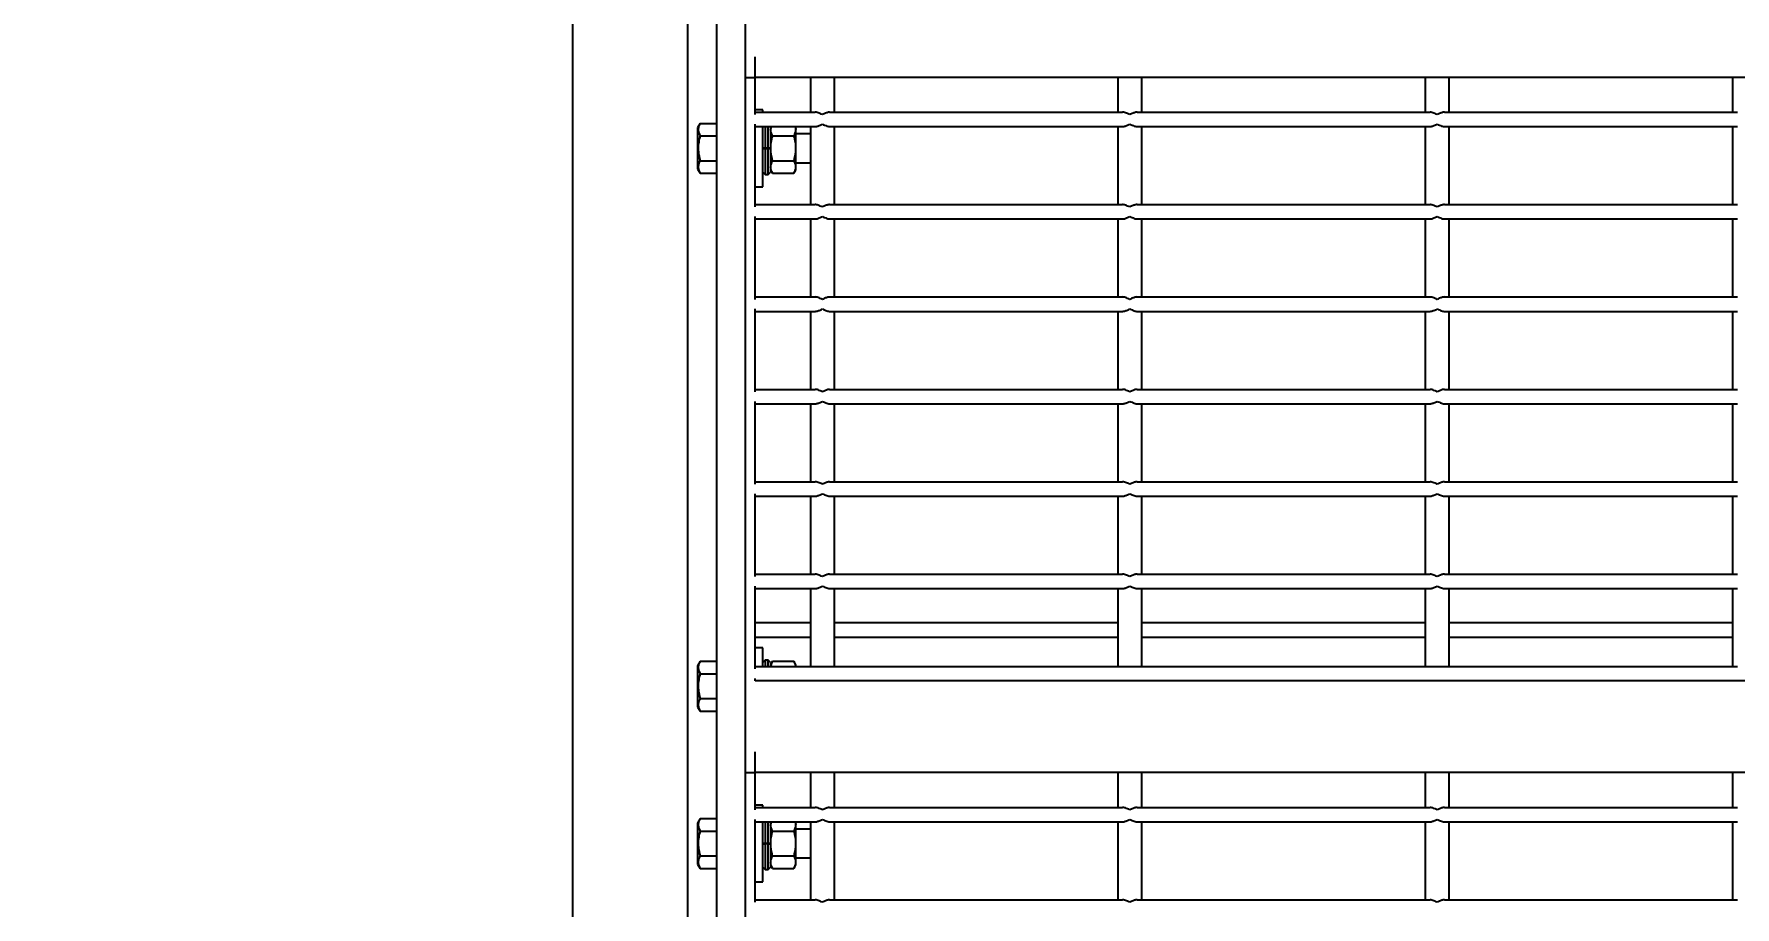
# Model space of a CAD drawing. Header units: millimetres. Extents: x 1293 to 41893, y 1011 to 26911.
# Drawn here: x 16047 to 16610, y 11773 to 12061 of the extents above; entities that cross this region are included whole.
import ezdxf

# ---------------------------------------------------------------- set-up
doc = ezdxf.new("R2010")
doc.units = ezdxf.units.MM
doc.header["$LTSCALE"] = 50
doc.layers.add('CAPA_1', color=7, linetype='Continuous')
doc.layers.add('PASILLOS', color=2, linetype='Continuous')
doc.styles.add('SLDTEXTSTYLE0', font='TXT', dxfattribs={"width": 0.75})
doc.dimstyles.new('SLDDIMSTYLE0', dxfattribs={"dimtxt": 100, "dimasz": 100, "dimexe": 0, "dimexo": 0.0625, "dimgap": 25, "dimtad": 2, "dimdec": 0, "dimrnd": 1e-09, "dimzin": 12, "dimdsep": 46, "dimtxsty": 'SLDTEXTSTYLE0', "dimsah": 1, "dimcen": 0.09, "dimadec": 0, "dimazin": 3, "dimtfac": 1, "dimtdec": 0, "dimtofl": 0, "dimtmove": 0, "dimatfit": 3, "dimfxl": 1, "dimfrac": 2, "dimtolj": 1, "dimtzin": 12, "dimarcsym": 0})

# ---------------------------------------------------------------- blocks, each defined once
blk = doc.blocks.new('_D_16')
at = {"layer": 'CAPA_1', "transparency": 16777216}
for p, q in [((18069.94, 13667.83), (18069.94, 9974.87)), ((7974.69, 13667.35), (7974.69, 9974.87)), ((7974.69, 10024.87), (18069.94, 10024.87))]:
    blk.add_line(p, q, dxfattribs=at)
for points in [[(7974.69, 10024.87), (8074.69, 10009.48), (8074.69, 10040.25)], [(18069.94, 10024.87), (17969.94, 10040.25), (17969.94, 10009.48)]]:
    blk.add_solid(points, dxfattribs=at)
at = {"layer": 'CAPA_1', "transparency": 16777216, "insert": (12837.59, 10153.77), "char_height": 100, "attachment_point": 1, "style": 'SLDTEXTSTYLE0'}
blk.add_mtext('10095', dxfattribs=at)

msp = doc.modelspace()

# ---------------------------------------------------------------- linework, layer by layer
at = {"layer": 'PASILLOS', "linetype": 'Continuous', "lineweight": 25}
for p, q in [((16225.4878232, 10630.9617267), (16225.4878232, 13564.8575629)), ((16263.5878232, 10630.9617267), (16263.5878232, 13564.8575629)), ((16282.6378232, 10631.1549312), (16282.6378232, 13425.832389)), ((16273.1128232, 10980.2954876), (16273.1128232, 12113.9323914)), ((16285.8178232, 12046.9523914), (16285.8178232, 12053.7843914)), ((16282.6378232, 12046.9523914), (16285.8178232, 12046.9523914)), ((17041.4678232, 12046.9523914), (16285.8178232, 12046.9523914)), ((16285.8178232, 12034.6653085), (16285.8178232, 12046.9523914)), ((16304.0740732, 12046.9523914), (16304.0740732, 12035.4590585)), ((16312.0115732, 12035.4590585), (16312.0115732, 12046.9523914)), ((16405.6740732, 12046.9523914), (16405.6740732, 12035.4590585)), ((16413.6115732, 12035.4590585), (16413.6115732, 12046.9523914)), ((16507.2740732, 12046.9523914), (16507.2740732, 12035.4590585)), ((16515.2115732, 12035.4590585), (16515.2115732, 12046.9523914)), ((16608.8740732, 12046.9523914), (16608.8740732, 12035.4590585)), ((16267.6133756, 12031.7679504), (16266.7628232, 12030.2947504)), ((16267.6133756, 12031.7679504), (16273.1128232, 12031.7679504)), ((16288.3528232, 12036.2190585), (16285.8178232, 12036.2190585)), ((16285.8178232, 12035.4590585), (16305.6615732, 12035.4590585)), ((16288.3528232, 12035.4590585), (16288.3528232, 12036.2190585)), ((16310.4240732, 12035.4590585), (16407.2615732, 12035.4590585)), ((16412.0240732, 12035.4590585), (16508.8615732, 12035.4590585)), ((16513.6240732, 12035.4590585), (16610.4615732, 12035.4590585)), ((16266.7628232, 12030.2947504), (16266.7628232, 12023.5190585)), ((16267.6133756, 12027.6435044), (16273.1128232, 12027.6435044)), ((16285.8178232, 12004.1253085), (16285.8178232, 12031.4903085)), ((16285.8178232, 12030.6965585), (16305.6615732, 12030.6965585)), ((16288.3528232, 12010.8190585), (16288.3528232, 12030.6965585)), ((16289.1465732, 12030.6965585), (16289.1465732, 12023.5190585)), ((16290.0990732, 12023.5190585), (16290.0990732, 12030.6965585)), ((16290.949624, 12030.6965585), (16290.8928232, 12030.5981765)), ((16290.8928232, 12030.6965585), (16290.8928232, 12023.5190585)), ((16291.5664341, 12027.6374099), (16298.5535872, 12027.6374099)), ((16299.2271982, 12030.5981765), (16299.1703973, 12030.6965585)), ((16299.2271982, 12016.4399405), (16299.2271982, 12030.5981765)), ((16304.0740732, 12028.2815585), (16299.2271982, 12028.2815585)), ((16304.0740732, 12030.6965585), (16304.0740732, 12004.9190585)), ((16310.4240732, 12030.6965585), (16407.2615732, 12030.6965585)), ((16312.0115732, 12004.9190585), (16312.0115732, 12030.6965585)), ((16405.6740732, 12030.6965585), (16405.6740732, 12004.9190585)), ((16412.0240732, 12030.6965585), (16508.8615732, 12030.6965585)), ((16413.6115732, 12004.9190585), (16413.6115732, 12030.6965585)), ((16507.2740732, 12030.6965585), (16507.2740732, 12004.9190585)), ((16513.6240732, 12030.6965585), (16610.4615732, 12030.6965585)), ((16515.2115732, 12004.9190585), (16515.2115732, 12030.6965585)), ((16608.8740732, 12030.6965585), (16608.8740732, 12004.9190585)), ((16266.7628232, 12023.5190585), (16266.7628232, 12016.7433665)), ((16289.1465732, 12023.5190585), (16288.3528232, 12023.5190585)), ((16289.1465732, 12023.4799246), (16288.3528232, 12023.4736746)), ((16288.3528232, 12023.4573557), (16289.1465732, 12023.4511057)), ((16290.0990732, 12023.5190585), (16289.1465732, 12023.5190585)), ((16289.1465732, 12023.4799246), (16290.0990732, 12023.4799246)), ((16289.1465732, 12023.4511057), (16289.1465732, 12014.8890585)), ((16290.0990732, 12023.4511057), (16289.1465732, 12023.4511057)), ((16290.8928232, 12023.5190585), (16290.0990732, 12023.5190585)), ((16290.8928232, 12023.4736746), (16290.0990732, 12023.4799246)), ((16290.0990732, 12023.4511057), (16290.8928232, 12023.4573557)), ((16290.0990732, 12014.8890585), (16290.0990732, 12023.4511057)), ((16290.8928232, 12023.4633174), (16290.8928232, 12023.4573557)), ((16290.8928232, 12023.4573557), (16290.8928232, 12015.6828085)), ((16266.7628232, 12016.7433665), (16267.6133756, 12015.2701665)), ((16267.6133756, 12019.3946125), (16273.1128232, 12019.3946125)), ((16267.6133756, 12015.2701665), (16273.1128232, 12015.2701665)), ((16288.3528232, 12015.6828085), (16289.1465732, 12014.8890585)), ((16289.1465732, 12014.8890585), (16290.0990732, 12014.8890585)), ((16290.0990732, 12014.8890585), (16290.8928232, 12015.6828085)), ((16290.8928232, 12016.4399405), (16291.571719, 12015.2640585)), ((16291.5664341, 12019.400707), (16298.5535872, 12019.400707)), ((16291.571719, 12015.2640585), (16298.5483024, 12015.2640585)), ((16298.5483024, 12015.2640585), (16299.2271982, 12016.4399405)), ((16299.2271982, 12018.7565585), (16304.0740732, 12018.7565585)), ((16285.8178232, 12010.8190585), (16288.3528232, 12010.8190585)), ((16285.8178232, 12004.9190585), (16305.6615732, 12004.9190585)), ((16310.4240732, 12004.9190585), (16407.2615732, 12004.9190585)), ((16412.0240732, 12004.9190585), (16508.8615732, 12004.9190585)), ((16513.6240732, 12004.9190585), (16610.4615732, 12004.9190585)), ((16285.8178232, 11973.5853085), (16285.8178232, 12000.9503085)), ((16285.8178232, 12000.1565585), (16305.6615732, 12000.1565585)), ((16304.0740732, 12000.1565585), (16304.0740732, 11974.3790585)), ((16310.4240732, 12000.1565585), (16407.2615732, 12000.1565585)), ((16312.0115732, 11974.3790585), (16312.0115732, 12000.1565585)), ((16405.6740732, 12000.1565585), (16405.6740732, 11974.3790585)), ((16412.0240732, 12000.1565585), (16508.8615732, 12000.1565585)), ((16413.6115732, 11974.3790585), (16413.6115732, 12000.1565585)), ((16507.2740732, 12000.1565585), (16507.2740732, 11974.3790585)), ((16513.6240732, 12000.1565585), (16610.4615732, 12000.1565585)), ((16515.2115732, 11974.3790585), (16515.2115732, 12000.1565585)), ((16608.8740732, 12000.1565585), (16608.8740732, 11974.3790585)), ((16285.8178232, 11974.3790585), (16305.6615732, 11974.3790585)), ((16285.8178232, 11943.0453085), (16285.8178232, 11970.4103085)), ((16310.4240732, 11974.3790585), (16407.2615732, 11974.3790585)), ((16412.0240732, 11974.3790585), (16508.8615732, 11974.3790585)), ((16513.6240732, 11974.3790585), (16610.4615732, 11974.3790585)), ((16285.8178232, 11969.6165585), (16305.6615732, 11969.6165585)), ((16304.0740732, 11969.6165585), (16304.0740732, 11943.8390585)), ((16310.4240732, 11969.6165585), (16407.2615732, 11969.6165585)), ((16312.0115732, 11943.8390585), (16312.0115732, 11969.6165585)), ((16405.6740732, 11969.6165585), (16405.6740732, 11943.8390585)), ((16412.0240732, 11969.6165585), (16508.8615732, 11969.6165585)), ((16413.6115732, 11943.8390585), (16413.6115732, 11969.6165585)), ((16507.2740732, 11969.6165585), (16507.2740732, 11943.8390585)), ((16513.6240732, 11969.6165585), (16610.4615732, 11969.6165585)), ((16515.2115732, 11943.8390585), (16515.2115732, 11969.6165585)), ((16608.8740732, 11969.6165585), (16608.8740732, 11943.8390585)), ((16285.8178232, 11943.8390585), (16305.6615732, 11943.8390585)), ((16310.4240732, 11943.8390585), (16407.2615732, 11943.8390585)), ((16412.0240732, 11943.8390585), (16508.8615732, 11943.8390585)), ((16513.6240732, 11943.8390585), (16610.4615732, 11943.8390585)), ((16285.8178232, 11912.5053085), (16285.8178232, 11939.8703085)), ((16285.8178232, 11939.0765585), (16305.6615732, 11939.0765585)), ((16304.0740732, 11939.0765585), (16304.0740732, 11913.2990585)), ((16310.4240732, 11939.0765585), (16407.2615732, 11939.0765585)), ((16312.0115732, 11913.2990585), (16312.0115732, 11939.0765585)), ((16405.6740732, 11939.0765585), (16405.6740732, 11913.2990585)), ((16412.0240732, 11939.0765585), (16508.8615732, 11939.0765585)), ((16413.6115732, 11913.2990585), (16413.6115732, 11939.0765585)), ((16507.2740732, 11939.0765585), (16507.2740732, 11913.2990585)), ((16513.6240732, 11939.0765585), (16610.4615732, 11939.0765585)), ((16515.2115732, 11913.2990585), (16515.2115732, 11939.0765585)), ((16608.8740732, 11939.0765585), (16608.8740732, 11913.2990585)), ((16285.8178232, 11913.2990585), (16305.6615732, 11913.2990585)), ((16285.8178232, 11881.9653085), (16285.8178232, 11909.3303085)), ((16285.8178232, 11908.5365585), (16305.6615732, 11908.5365585)), ((16304.0740732, 11908.5365585), (16304.0740732, 11882.7590585)), ((16310.4240732, 11913.2990585), (16407.2615732, 11913.2990585)), ((16310.4240732, 11908.5365585), (16407.2615732, 11908.5365585)), ((16312.0115732, 11882.7590585), (16312.0115732, 11908.5365585)), ((16405.6740732, 11908.5365585), (16405.6740732, 11882.7590585)), ((16412.0240732, 11913.2990585), (16508.8615732, 11913.2990585)), ((16412.0240732, 11908.5365585), (16508.8615732, 11908.5365585)), ((16413.6115732, 11882.7590585), (16413.6115732, 11908.5365585)), ((16507.2740732, 11908.5365585), (16507.2740732, 11882.7590585)), ((16513.6240732, 11913.2990585), (16610.4615732, 11913.2990585)), ((16513.6240732, 11908.5365585), (16610.4615732, 11908.5365585)), ((16515.2115732, 11882.7590585), (16515.2115732, 11908.5365585)), ((16608.8740732, 11908.5365585), (16608.8740732, 11882.7590585)), ((16285.8178232, 11882.7590585), (16305.6615732, 11882.7590585)), ((16310.4240732, 11882.7590585), (16407.2615732, 11882.7590585)), ((16412.0240732, 11882.7590585), (16508.8615732, 11882.7590585)), ((16513.6240732, 11882.7590585), (16610.4615732, 11882.7590585)), ((16285.8178232, 11851.4253085), (16285.8178232, 11878.7903085)), ((16285.8178232, 11877.9965585), (16305.6615732, 11877.9965585)), ((16304.0740732, 11877.9965585), (16304.0740732, 11852.2190585)), ((16310.4240732, 11877.9965585), (16407.2615732, 11877.9965585)), ((16312.0115732, 11852.2190585), (16312.0115732, 11877.9965585)), ((16405.6740732, 11877.9965585), (16405.6740732, 11852.2190585)), ((16412.0240732, 11877.9965585), (16508.8615732, 11877.9965585)), ((16413.6115732, 11852.2190585), (16413.6115732, 11877.9965585)), ((16507.2740732, 11877.9965585), (16507.2740732, 11852.2190585)), ((16513.6240732, 11877.9965585), (16610.4615732, 11877.9965585)), ((16515.2115732, 11852.2190585), (16515.2115732, 11877.9965585)), ((16608.8740732, 11877.9965585), (16608.8740732, 11852.2190585)), ((16285.8178232, 11866.7257255), (16304.0740732, 11866.7257255)), ((16312.0115732, 11866.7257255), (16405.6740732, 11866.7257255)), ((16413.6115732, 11866.7257255), (16507.2740732, 11866.7257255)), ((16515.2115732, 11866.7257255), (16608.8740732, 11866.7257255)), ((16285.8178232, 11861.9632255), (16304.0740732, 11861.9632255)), ((16288.3528232, 11858.4190585), (16285.8178232, 11858.4190585)), ((16288.3528232, 11852.2190585), (16288.3528232, 11858.4190585)), ((16312.0115732, 11861.9632255), (16405.6740732, 11861.9632255)), ((16413.6115732, 11861.9632255), (16507.2740732, 11861.9632255)), ((16515.2115732, 11861.9632255), (16608.8740732, 11861.9632255)), ((16267.6133756, 11853.9679504), (16266.7628232, 11852.4947504)), ((16266.7628232, 11852.4947504), (16266.7628232, 11845.7190585)), ((16267.6133756, 11853.9679504), (16273.1128232, 11853.9679504)), ((16285.8178232, 11852.2190585), (16305.6615732, 11852.2190585)), ((16289.1465732, 11854.3490585), (16288.3528232, 11853.5553085)), ((16290.0990732, 11854.3490585), (16289.1465732, 11854.3490585)), ((16289.1465732, 11854.3490585), (16289.1465732, 11852.2190585)), ((16290.8928232, 11853.5553085), (16290.0990732, 11854.3490585)), ((16290.0990732, 11852.2190585), (16290.0990732, 11854.3490585)), ((16291.571719, 11853.9740585), (16290.8928232, 11852.7981765)), ((16290.8928232, 11853.5553085), (16290.8928232, 11852.2190585)), ((16290.9896369, 11852.2190585), (16291.571719, 11853.9740585)), ((16291.571719, 11853.9740585), (16298.5483024, 11853.9740585)), ((16299.2271982, 11852.7981765), (16298.5483024, 11853.9740585)), ((16299.2271982, 11852.2190585), (16299.2271982, 11852.7981765)), ((16305.6615732, 11852.2190585), (16310.4240732, 11852.2190585)), ((16310.4240732, 11852.2190585), (16407.2615732, 11852.2190585)), ((16407.2615732, 11852.2190585), (16412.0240732, 11852.2190585)), ((16412.0240732, 11852.2190585), (16508.8615732, 11852.2190585)), ((16508.8615732, 11852.2190585), (16513.6240732, 11852.2190585)), ((16513.6240732, 11852.2190585), (16610.4615732, 11852.2190585)), ((16267.6133756, 11849.8435044), (16273.1128232, 11849.8435044)), ((16285.8178232, 11847.4565585), (16285.8178232, 11848.2503085)), ((17041.4678232, 11847.4565585), (16285.8178232, 11847.4565585)), ((16266.7628232, 11845.7190585), (16266.7628232, 11838.9433665)), ((16267.6133756, 11841.5946125), (16273.1128232, 11841.5946125)), ((16266.7628232, 11838.9433665), (16267.6133756, 11837.4701665)), ((16267.6133756, 11837.4701665), (16273.1128232, 11837.4701665)), ((16285.8178232, 11817.1390585), (16285.8178232, 11823.9710585)), ((16282.6378232, 11817.1390585), (16285.8178232, 11817.1390585)), ((17041.4678232, 11817.1390585), (16285.8178232, 11817.1390585)), ((16285.8178232, 11804.8519755), (16285.8178232, 11817.1390585)), ((16304.0740732, 11817.1390585), (16304.0740732, 11805.6457255)), ((16312.0115732, 11805.6457255), (16312.0115732, 11817.1390585)), ((16405.6740732, 11817.1390585), (16405.6740732, 11805.6457255)), ((16413.6115732, 11805.6457255), (16413.6115732, 11817.1390585)), ((16507.2740732, 11817.1390585), (16507.2740732, 11805.6457255)), ((16515.2115732, 11805.6457255), (16515.2115732, 11817.1390585)), ((16608.8740732, 11817.1390585), (16608.8740732, 11805.6457255)), ((16267.6133756, 11801.9546175), (16266.7628232, 11800.4814175)), ((16267.6133756, 11801.9546175), (16273.1128232, 11801.9546175)), ((16288.3528232, 11806.4057255), (16285.8178232, 11806.4057255)), ((16285.8178232, 11805.6457255), (16305.6615732, 11805.6457255)), ((16285.8178232, 11774.3119755), (16285.8178232, 11801.6769755)), ((16288.3528232, 11805.6457255), (16288.3528232, 11806.4057255)), ((16310.4240732, 11805.6457255), (16407.2615732, 11805.6457255)), ((16412.0240732, 11805.6457255), (16508.8615732, 11805.6457255)), ((16513.6240732, 11805.6457255), (16610.4615732, 11805.6457255)), ((16266.7628232, 11800.4814175), (16266.7628232, 11793.7057255)), ((16267.6133756, 11797.8301715), (16273.1128232, 11797.8301715)), ((16285.8178232, 11800.8832255), (16305.6615732, 11800.8832255)), ((16288.3528232, 11781.0057255), (16288.3528232, 11800.8832255)), ((16289.1465732, 11800.8832255), (16289.1465732, 11793.7057255)), ((16290.0990732, 11793.7057255), (16290.0990732, 11800.8832255)), ((16290.949624, 11800.8832255), (16290.8928232, 11800.7848435)), ((16290.8928232, 11800.8832255), (16290.8928232, 11793.7057255)), ((16291.5664341, 11797.824077), (16298.5535872, 11797.824077)), ((16299.2271982, 11800.7848435), (16299.1703973, 11800.8832255)), ((16299.2271982, 11786.6266075), (16299.2271982, 11800.7848435)), ((16304.0740732, 11798.4682255), (16299.2271982, 11798.4682255)), ((16304.0740732, 11800.8832255), (16304.0740732, 11775.1057255)), ((16310.4240732, 11800.8832255), (16407.2615732, 11800.8832255)), ((16312.0115732, 11775.1057255), (16312.0115732, 11800.8832255)), ((16405.6740732, 11800.8832255), (16405.6740732, 11775.1057255)), ((16412.0240732, 11800.8832255), (16508.8615732, 11800.8832255)), ((16413.6115732, 11775.1057255), (16413.6115732, 11800.8832255)), ((16507.2740732, 11800.8832255), (16507.2740732, 11775.1057255)), ((16513.6240732, 11800.8832255), (16610.4615732, 11800.8832255)), ((16515.2115732, 11775.1057255), (16515.2115732, 11800.8832255)), ((16608.8740732, 11800.8832255), (16608.8740732, 11775.1057255)), ((16266.7628232, 11793.7057255), (16266.7628232, 11786.9300336)), ((16289.1465732, 11793.7057255), (16288.3528232, 11793.7057255)), ((16289.1465732, 11793.6665917), (16288.3528232, 11793.6603417)), ((16288.3528232, 11793.6440228), (16289.1465732, 11793.6377728)), ((16290.0990732, 11793.7057255), (16289.1465732, 11793.7057255)), ((16289.1465732, 11793.6665917), (16290.0990732, 11793.6665917)), ((16289.1465732, 11793.6377728), (16289.1465732, 11785.0757255)), ((16290.0990732, 11793.6377728), (16289.1465732, 11793.6377728)), ((16290.8928232, 11793.7057255), (16290.0990732, 11793.7057255)), ((16290.8928232, 11793.6603417), (16290.0990732, 11793.6665917)), ((16290.0990732, 11793.6377728), (16290.8928232, 11793.6440228)), ((16290.0990732, 11785.0757255), (16290.0990732, 11793.6377728)), ((16290.8928232, 11793.6499844), (16290.8928232, 11793.6440228)), ((16290.8928232, 11793.6440228), (16290.8928232, 11785.8694755)), ((16266.7628232, 11786.9300336), (16267.6133756, 11785.4568336)), ((16267.6133756, 11789.5812795), (16273.1128232, 11789.5812795)), ((16267.6133756, 11785.4568336), (16273.1128232, 11785.4568336)), ((16288.3528232, 11785.8694755), (16289.1465732, 11785.0757255)), ((16289.1465732, 11785.0757255), (16290.0990732, 11785.0757255)), ((16290.0990732, 11785.0757255), (16290.8928232, 11785.8694755)), ((16290.8928232, 11786.6266075), (16291.571719, 11785.4507255)), ((16291.5664341, 11789.587374), (16298.5535872, 11789.587374)), ((16291.571719, 11785.4507255), (16298.5483024, 11785.4507255)), ((16298.5483024, 11785.4507255), (16299.2271982, 11786.6266075)), ((16299.2271982, 11788.9432255), (16304.0740732, 11788.9432255)), ((16285.8178232, 11781.0057255), (16288.3528232, 11781.0057255)), ((16285.8178232, 11775.1057255), (16305.6615732, 11775.1057255)), ((16310.4240732, 11775.1057255), (16407.2615732, 11775.1057255)), ((16412.0240732, 11775.1057255), (16508.8615732, 11775.1057255)), ((16513.6240732, 11775.1057255), (16610.4615732, 11775.1057255))]:
    msp.add_line(p, q, dxfattribs=at)
for points, knots in [([(16267.6133756, 12031.7679504), (16267.430511, 12031.4101916), (16267.0608167, 12030.6869163), (16266.8556596, 12029.2832094), (16267.3199759, 12028.2784242), (16267.6133756, 12027.6435044)], [0, 0, 0, 0, 0.2648633469, 0.5354700776, 1, 1, 1, 1]), ([(16308.0428232, 12034.6653085), (16308.0389893, 12034.667023), (16307.5590818, 12034.8816443), (16306.8458083, 12035.2000503), (16306.0618455, 12035.4345671), (16305.7607124, 12035.4529925), (16305.6615732, 12035.4590585)], [0, 0, 0, 0, 0.0046971273, 0.5879730072, 0.8643521995, 1, 1, 1, 1]), ([(16310.4240732, 12035.4590585), (16310.2972703, 12035.4492163), (16309.8814182, 12035.4169389), (16309.078829, 12035.1247278), (16308.4018285, 12034.8258673), (16308.0466571, 12034.6670231), (16308.0428232, 12034.6653085)], [0, 0, 0, 0, 0.1723614537, 0.5652622383, 0.9953071929, 1, 1, 1, 1]), ([(16409.6428232, 12034.6653085), (16409.6389893, 12034.667023), (16409.1590818, 12034.8816443), (16408.4458083, 12035.2000503), (16407.6618455, 12035.4345671), (16407.3607124, 12035.4529925), (16407.2615732, 12035.4590585)], [0, 0, 0, 0, 0.0046971273, 0.5879730072, 0.8643521995, 1, 1, 1, 1]), ([(16412.0240732, 12035.4590585), (16411.8972703, 12035.4492163), (16411.4814182, 12035.4169389), (16410.678829, 12035.1247278), (16410.0018285, 12034.8258673), (16409.6466571, 12034.6670231), (16409.6428232, 12034.6653085)], [0, 0, 0, 0, 0.1723614537, 0.5652622383, 0.9953071929, 1, 1, 1, 1]), ([(16511.2428232, 12034.6653085), (16511.2389893, 12034.667023), (16510.7590818, 12034.8816443), (16510.0458083, 12035.2000503), (16509.2618455, 12035.4345671), (16508.9607124, 12035.4529925), (16508.8615732, 12035.4590585)], [0, 0, 0, 0, 0.0046971273, 0.5879730073, 0.8643521995, 1, 1, 1, 1]), ([(16513.6240732, 12035.4590585), (16513.4972703, 12035.4492163), (16513.0814182, 12035.4169389), (16512.278829, 12035.1247278), (16511.6018285, 12034.8258673), (16511.2466571, 12034.6670231), (16511.2428232, 12034.6653085)], [0, 0, 0, 0, 0.17236145369, 0.56526223838, 0.99530719289, 1, 1, 1, 1]), ([(16267.6133756, 12027.6435044), (16267.5169682, 12027.2894648), (16267.2377224, 12026.2639824), (16266.9590497, 12024.5046487), (16266.9563911, 12022.065542), (16267.3703474, 12020.3826284), (16267.6133756, 12019.3946125)], [0, 0, 0, 0, 0.1315464599, 0.3810267709, 0.6366091688, 1, 1, 1, 1]), ([(16291.5664341, 12027.6374099), (16291.3878388, 12027.9956849), (16291.0267718, 12028.720011), (16290.819673, 12029.7636121), (16291.0955124, 12030.4156577), (16291.2143438, 12030.6965585)], [0, 0, 0, 0, 0.35778423491, 0.72333385493, 1, 1, 1, 1]), ([(16291.5664341, 12019.400707), (16291.3227181, 12020.3939089), (16290.9125081, 12022.0656137), (16290.9141122, 12024.511026), (16291.1915907, 12026.2614758), (16291.4729411, 12027.2942258), (16291.5664341, 12027.6374099)], [0, 0, 0, 0, 0.365780177, 0.6156618098, 0.8722839524, 1, 1, 1, 1]), ([(16299.0325892, 12030.6965585), (16299.0334502, 12030.6946457), (16299.2003493, 12030.3238641), (16299.27746, 12029.2786075), (16298.8338888, 12028.2729227), (16298.5535872, 12027.6374099)], [0, 0, 0, 0, 0.0019050038, 0.3692833919, 1, 1, 1, 1]), ([(16298.5535872, 12027.6374099), (16298.6470827, 12027.2942203), (16298.9237362, 12026.2787216), (16299.2042405, 12024.5292718), (16299.2117419, 12022.0830445), (16298.7972847, 12020.3939064), (16298.5535872, 12019.400707)], [0, 0, 0, 0, 0.1277165798, 0.3779136182, 0.6342182989, 1, 1, 1, 1]), ([(16305.6615732, 12030.6965585), (16305.788376, 12030.7064006), (16306.2042281, 12030.7386781), (16307.0068173, 12031.0308892), (16307.6838178, 12031.3297496), (16308.0389892, 12031.4885938), (16308.0428232, 12031.4903085)], [0, 0, 0, 0, 0.1723614537, 0.5652622383, 0.9953071929, 1, 1, 1, 1]), ([(16308.0428232, 12031.4903085), (16308.046657, 12031.4885939), (16308.5265646, 12031.2739726), (16309.239838, 12030.9555666), (16310.0238008, 12030.7210498), (16310.3249339, 12030.7026245), (16310.4240732, 12030.6965585)], [0, 0, 0, 0, 0.0046971273, 0.5879730072, 0.8643521995, 1, 1, 1, 1]), ([(16407.2615732, 12030.6965585), (16407.388376, 12030.7064006), (16407.8042281, 12030.7386781), (16408.6068173, 12031.0308892), (16409.2838178, 12031.3297496), (16409.6389892, 12031.4885938), (16409.6428232, 12031.4903085)], [0, 0, 0, 0, 0.1723614537, 0.5652622384, 0.9953071929, 1, 1, 1, 1]), ([(16409.6428232, 12031.4903085), (16409.646657, 12031.4885939), (16410.1265646, 12031.2739726), (16410.839838, 12030.9555666), (16411.6238008, 12030.7210498), (16411.9249339, 12030.7026245), (16412.0240732, 12030.6965585)], [0, 0, 0, 0, 0.0046971273, 0.5879730073, 0.8643521995, 1, 1, 1, 1]), ([(16508.8615732, 12030.6965585), (16508.988376, 12030.7064006), (16509.4042281, 12030.7386781), (16510.2068173, 12031.0308892), (16510.8838178, 12031.3297496), (16511.2389892, 12031.4885938), (16511.2428232, 12031.4903085)], [0, 0, 0, 0, 0.1723614537, 0.5652622384, 0.9953071929, 1, 1, 1, 1]), ([(16511.2428232, 12031.4903085), (16511.246657, 12031.4885939), (16511.7265646, 12031.2739726), (16512.439838, 12030.9555666), (16513.2238008, 12030.7210498), (16513.5249339, 12030.7026245), (16513.6240732, 12030.6965585)], [0, 0, 0, 0, 0.00469712726, 0.58797300735, 0.86435219951, 1, 1, 1, 1]), ([(16267.6133756, 12019.3946125), (16267.430511, 12019.0368537), (16267.0608167, 12018.3135783), (16266.8556596, 12016.9098715), (16267.3199759, 12015.9050863), (16267.6133756, 12015.2701665)], [0, 0, 0, 0, 0.2648633469, 0.5354700776, 1, 1, 1, 1]), ([(16291.571719, 12015.2640585), (16291.3882554, 12015.6228106), (16291.0173572, 12016.3480801), (16290.8095507, 12017.7558812), (16291.2733499, 12018.7637893), (16291.5664341, 12019.400707)], [0, 0, 0, 0, 0.2648580026, 0.535448761, 1, 1, 1, 1]), ([(16298.5535872, 12019.400707), (16298.7361534, 12019.0422555), (16299.1052481, 12018.3175727), (16299.3092959, 12016.9096457), (16298.8431294, 12015.9015982), (16298.5483024, 12015.2640585)], [0, 0, 0, 0, 0.2645663682, 0.5348749116, 1, 1, 1, 1]), ([(16308.0428232, 12004.1253085), (16308.0389893, 12004.127023), (16307.5590818, 12004.3416443), (16306.8458083, 12004.6600503), (16306.0618455, 12004.8945671), (16305.7607124, 12004.9129925), (16305.6615732, 12004.9190585)], [0, 0, 0, 0, 0.00469712726, 0.58797300717, 0.8643521995, 1, 1, 1, 1]), ([(16310.4240732, 12004.9190585), (16310.2972703, 12004.9092163), (16309.8814182, 12004.8769389), (16309.078829, 12004.5847278), (16308.4018285, 12004.2858673), (16308.0466571, 12004.1270231), (16308.0428232, 12004.1253085)], [0, 0, 0, 0, 0.1723614537, 0.5652622383, 0.9953071929, 1, 1, 1, 1]), ([(16409.6428232, 12004.1253085), (16409.6389893, 12004.127023), (16409.1590818, 12004.3416443), (16408.4458083, 12004.6600503), (16407.6618455, 12004.8945671), (16407.3607124, 12004.9129925), (16407.2615732, 12004.9190585)], [0, 0, 0, 0, 0.0046971273, 0.5879730072, 0.8643521995, 1, 1, 1, 1]), ([(16412.0240732, 12004.9190585), (16411.8972703, 12004.9092163), (16411.4814182, 12004.8769389), (16410.678829, 12004.5847278), (16410.0018285, 12004.2858673), (16409.6466571, 12004.1270231), (16409.6428232, 12004.1253085)], [0, 0, 0, 0, 0.1723614537, 0.5652622383, 0.9953071929, 1, 1, 1, 1]), ([(16511.2428232, 12004.1253085), (16511.2389893, 12004.127023), (16510.7590818, 12004.3416443), (16510.0458083, 12004.6600503), (16509.2618455, 12004.8945671), (16508.9607124, 12004.9129925), (16508.8615732, 12004.9190585)], [0, 0, 0, 0, 0.0046971273, 0.5879730073, 0.8643521995, 1, 1, 1, 1]), ([(16513.6240732, 12004.9190585), (16513.4972703, 12004.9092163), (16513.0814182, 12004.8769389), (16512.278829, 12004.5847278), (16511.6018285, 12004.2858673), (16511.2466571, 12004.1270231), (16511.2428232, 12004.1253085)], [0, 0, 0, 0, 0.1723614537, 0.5652622384, 0.9953071929, 1, 1, 1, 1]), ([(16305.6615732, 12000.1565585), (16305.788376, 12000.1664006), (16306.2042281, 12000.1986781), (16307.0068173, 12000.4908892), (16307.6838178, 12000.7897496), (16308.0389892, 12000.9485938), (16308.0428232, 12000.9503085)], [0, 0, 0, 0, 0.1723614537, 0.5652622383, 0.9953071929, 1, 1, 1, 1]), ([(16308.0428232, 12000.9503085), (16308.046657, 12000.9485939), (16308.5265646, 12000.7339726), (16309.239838, 12000.4155666), (16310.0238008, 12000.1810498), (16310.3249339, 12000.1626245), (16310.4240732, 12000.1565585)], [0, 0, 0, 0, 0.0046971273, 0.5879730072, 0.8643521995, 1, 1, 1, 1]), ([(16407.2615732, 12000.1565585), (16407.388376, 12000.1664006), (16407.8042281, 12000.1986781), (16408.6068173, 12000.4908892), (16409.2838178, 12000.7897496), (16409.6389892, 12000.9485938), (16409.6428232, 12000.9503085)], [0, 0, 0, 0, 0.1723614537, 0.5652622384, 0.9953071929, 1, 1, 1, 1]), ([(16409.6428232, 12000.9503085), (16409.646657, 12000.9485939), (16410.1265646, 12000.7339726), (16410.839838, 12000.4155666), (16411.6238008, 12000.1810498), (16411.9249339, 12000.1626245), (16412.0240732, 12000.1565585)], [0, 0, 0, 0, 0.0046971273, 0.5879730073, 0.8643521995, 1, 1, 1, 1]), ([(16508.8615732, 12000.1565585), (16508.988376, 12000.1664006), (16509.4042281, 12000.1986781), (16510.2068173, 12000.4908892), (16510.8838178, 12000.7897496), (16511.2389892, 12000.9485938), (16511.2428232, 12000.9503085)], [0, 0, 0, 0, 0.1723614537, 0.5652622384, 0.9953071929, 1, 1, 1, 1]), ([(16511.2428232, 12000.9503085), (16511.246657, 12000.9485939), (16511.7265646, 12000.7339726), (16512.439838, 12000.4155666), (16513.2238008, 12000.1810498), (16513.5249339, 12000.1626245), (16513.6240732, 12000.1565585)], [0, 0, 0, 0, 0.00469712726, 0.58797300735, 0.86435219951, 1, 1, 1, 1]), ([(16308.0428232, 11973.5853085), (16308.0389893, 11973.587023), (16307.5590818, 11973.8016443), (16306.8458083, 11974.1200503), (16306.0618455, 11974.3545671), (16305.7607124, 11974.3729925), (16305.6615732, 11974.3790585)], [0, 0, 0, 0, 0.00469712726, 0.58797300717, 0.8643521995, 1, 1, 1, 1]), ([(16305.6615732, 11969.6165585), (16305.788376, 11969.6264006), (16306.2042281, 11969.6586781), (16307.0068173, 11969.9508892), (16307.6838178, 11970.2497496), (16308.0389892, 11970.4085938), (16308.0428232, 11970.4103085)], [0, 0, 0, 0, 0.1723614537, 0.5652622383, 0.9953071929, 1, 1, 1, 1]), ([(16310.4240732, 11974.3790585), (16310.2972703, 11974.3692163), (16309.8814182, 11974.3369389), (16309.078829, 11974.0447278), (16308.4018285, 11973.7458673), (16308.0466571, 11973.5870231), (16308.0428232, 11973.5853085)], [0, 0, 0, 0, 0.1723614537, 0.5652622383, 0.9953071929, 1, 1, 1, 1]), ([(16308.0428232, 11970.4103085), (16308.046657, 11970.4085939), (16308.5265646, 11970.1939726), (16309.239838, 11969.8755666), (16310.0238008, 11969.6410498), (16310.3249339, 11969.6226245), (16310.4240732, 11969.6165585)], [0, 0, 0, 0, 0.0046971273, 0.5879730072, 0.8643521995, 1, 1, 1, 1]), ([(16409.6428232, 11973.5853085), (16409.6389893, 11973.587023), (16409.1590818, 11973.8016443), (16408.4458083, 11974.1200503), (16407.6618455, 11974.3545671), (16407.3607124, 11974.3729925), (16407.2615732, 11974.3790585)], [0, 0, 0, 0, 0.0046971273, 0.5879730072, 0.8643521995, 1, 1, 1, 1]), ([(16407.2615732, 11969.6165585), (16407.388376, 11969.6264006), (16407.8042281, 11969.6586781), (16408.6068173, 11969.9508892), (16409.2838178, 11970.2497496), (16409.6389892, 11970.4085938), (16409.6428232, 11970.4103085)], [0, 0, 0, 0, 0.17236145368, 0.56526223836, 0.99530719289, 1, 1, 1, 1]), ([(16412.0240732, 11974.3790585), (16411.8972703, 11974.3692163), (16411.4814182, 11974.3369389), (16410.678829, 11974.0447278), (16410.0018285, 11973.7458673), (16409.6466571, 11973.5870231), (16409.6428232, 11973.5853085)], [0, 0, 0, 0, 0.1723614537, 0.5652622383, 0.9953071929, 1, 1, 1, 1]), ([(16409.6428232, 11970.4103085), (16409.646657, 11970.4085939), (16410.1265646, 11970.1939726), (16410.839838, 11969.8755666), (16411.6238008, 11969.6410498), (16411.9249339, 11969.6226245), (16412.0240732, 11969.6165585)], [0, 0, 0, 0, 0.00469712726, 0.58797300728, 0.8643521995, 1, 1, 1, 1]), ([(16511.2428232, 11973.5853085), (16511.2389893, 11973.587023), (16510.7590818, 11973.8016443), (16510.0458083, 11974.1200503), (16509.2618455, 11974.3545671), (16508.9607124, 11974.3729925), (16508.8615732, 11974.3790585)], [0, 0, 0, 0, 0.0046971273, 0.5879730073, 0.8643521995, 1, 1, 1, 1]), ([(16508.8615732, 11969.6165585), (16508.988376, 11969.6264006), (16509.4042281, 11969.6586781), (16510.2068173, 11969.9508892), (16510.8838178, 11970.2497496), (16511.2389892, 11970.4085938), (16511.2428232, 11970.4103085)], [0, 0, 0, 0, 0.1723614537, 0.5652622384, 0.9953071929, 1, 1, 1, 1]), ([(16513.6240732, 11974.3790585), (16513.4972703, 11974.3692163), (16513.0814182, 11974.3369389), (16512.278829, 11974.0447278), (16511.6018285, 11973.7458673), (16511.2466571, 11973.5870231), (16511.2428232, 11973.5853085)], [0, 0, 0, 0, 0.1723614537, 0.5652622384, 0.9953071929, 1, 1, 1, 1]), ([(16511.2428232, 11970.4103085), (16511.246657, 11970.4085939), (16511.7265646, 11970.1939726), (16512.439838, 11969.8755666), (16513.2238008, 11969.6410498), (16513.5249339, 11969.6226245), (16513.6240732, 11969.6165585)], [0, 0, 0, 0, 0.0046971273, 0.5879730074, 0.8643521995, 1, 1, 1, 1]), ([(16308.0428232, 11943.0453085), (16308.0389893, 11943.047023), (16307.5590818, 11943.2616443), (16306.8458083, 11943.5800503), (16306.0618455, 11943.8145671), (16305.7607124, 11943.8329925), (16305.6615732, 11943.8390585)], [0, 0, 0, 0, 0.0046971273, 0.5879730072, 0.8643521995, 1, 1, 1, 1]), ([(16310.4240732, 11943.8390585), (16310.2972703, 11943.8292163), (16309.8814182, 11943.7969389), (16309.078829, 11943.5047278), (16308.4018285, 11943.2058673), (16308.0466571, 11943.0470231), (16308.0428232, 11943.0453085)], [0, 0, 0, 0, 0.1723614537, 0.5652622383, 0.9953071929, 1, 1, 1, 1]), ([(16409.6428232, 11943.0453085), (16409.6389893, 11943.047023), (16409.1590818, 11943.2616443), (16408.4458083, 11943.5800503), (16407.6618455, 11943.8145671), (16407.3607124, 11943.8329925), (16407.2615732, 11943.8390585)], [0, 0, 0, 0, 0.0046971273, 0.5879730072, 0.8643521995, 1, 1, 1, 1]), ([(16412.0240732, 11943.8390585), (16411.8972703, 11943.8292163), (16411.4814182, 11943.7969389), (16410.678829, 11943.5047278), (16410.0018285, 11943.2058673), (16409.6466571, 11943.0470231), (16409.6428232, 11943.0453085)], [0, 0, 0, 0, 0.1723614537, 0.5652622383, 0.9953071929, 1, 1, 1, 1]), ([(16511.2428232, 11943.0453085), (16511.2389893, 11943.047023), (16510.7590818, 11943.2616443), (16510.0458083, 11943.5800503), (16509.2618455, 11943.8145671), (16508.9607124, 11943.8329925), (16508.8615732, 11943.8390585)], [0, 0, 0, 0, 0.0046971273, 0.5879730073, 0.8643521995, 1, 1, 1, 1]), ([(16513.6240732, 11943.8390585), (16513.4972703, 11943.8292163), (16513.0814182, 11943.7969389), (16512.278829, 11943.5047278), (16511.6018285, 11943.2058673), (16511.2466571, 11943.0470231), (16511.2428232, 11943.0453085)], [0, 0, 0, 0, 0.1723614537, 0.5652622384, 0.9953071929, 1, 1, 1, 1]), ([(16305.6615732, 11939.0765585), (16305.788376, 11939.0864006), (16306.2042281, 11939.1186781), (16307.0068173, 11939.4108892), (16307.6838178, 11939.7097496), (16308.0389892, 11939.8685938), (16308.0428232, 11939.8703085)], [0, 0, 0, 0, 0.1723614537, 0.5652622383, 0.9953071929, 1, 1, 1, 1]), ([(16308.0428232, 11939.8703085), (16308.046657, 11939.8685939), (16308.5265646, 11939.6539726), (16309.239838, 11939.3355666), (16310.0238008, 11939.1010498), (16310.3249339, 11939.0826245), (16310.4240732, 11939.0765585)], [0, 0, 0, 0, 0.00469712726, 0.5879730072, 0.8643521995, 1, 1, 1, 1]), ([(16407.2615732, 11939.0765585), (16407.388376, 11939.0864006), (16407.8042281, 11939.1186781), (16408.6068173, 11939.4108892), (16409.2838178, 11939.7097496), (16409.6389892, 11939.8685938), (16409.6428232, 11939.8703085)], [0, 0, 0, 0, 0.1723614537, 0.5652622384, 0.9953071929, 1, 1, 1, 1]), ([(16409.6428232, 11939.8703085), (16409.646657, 11939.8685939), (16410.1265646, 11939.6539726), (16410.839838, 11939.3355666), (16411.6238008, 11939.1010498), (16411.9249339, 11939.0826245), (16412.0240732, 11939.0765585)], [0, 0, 0, 0, 0.0046971273, 0.5879730073, 0.8643521995, 1, 1, 1, 1]), ([(16508.8615732, 11939.0765585), (16508.988376, 11939.0864006), (16509.4042281, 11939.1186781), (16510.2068173, 11939.4108892), (16510.8838178, 11939.7097496), (16511.2389892, 11939.8685938), (16511.2428232, 11939.8703085)], [0, 0, 0, 0, 0.1723614537, 0.5652622384, 0.9953071929, 1, 1, 1, 1]), ([(16511.2428232, 11939.8703085), (16511.246657, 11939.8685939), (16511.7265646, 11939.6539726), (16512.439838, 11939.3355666), (16513.2238008, 11939.1010498), (16513.5249339, 11939.0826245), (16513.6240732, 11939.0765585)], [0, 0, 0, 0, 0.0046971273, 0.5879730074, 0.8643521995, 1, 1, 1, 1]), ([(16308.0428232, 11912.5053085), (16308.0389893, 11912.507023), (16307.5590818, 11912.7216443), (16306.8458083, 11913.0400503), (16306.0618455, 11913.2745671), (16305.7607124, 11913.2929925), (16305.6615732, 11913.2990585)], [0, 0, 0, 0, 0.0046971273, 0.5879730072, 0.8643521995, 1, 1, 1, 1]), ([(16305.6615732, 11908.5365585), (16305.788376, 11908.5464006), (16306.2042281, 11908.5786781), (16307.0068173, 11908.8708892), (16307.6838178, 11909.1697496), (16308.0389892, 11909.3285938), (16308.0428232, 11909.3303085)], [0, 0, 0, 0, 0.1723614537, 0.5652622383, 0.9953071929, 1, 1, 1, 1]), ([(16310.4240732, 11913.2990585), (16310.2972703, 11913.2892163), (16309.8814182, 11913.2569389), (16309.078829, 11912.9647278), (16308.4018285, 11912.6658673), (16308.0466571, 11912.5070231), (16308.0428232, 11912.5053085)], [0, 0, 0, 0, 0.1723614537, 0.5652622383, 0.9953071929, 1, 1, 1, 1]), ([(16308.0428232, 11909.3303085), (16308.046657, 11909.3285939), (16308.5265646, 11909.1139726), (16309.239838, 11908.7955666), (16310.0238008, 11908.5610498), (16310.3249339, 11908.5426245), (16310.4240732, 11908.5365585)], [0, 0, 0, 0, 0.00469712726, 0.5879730072, 0.8643521995, 1, 1, 1, 1]), ([(16409.6428232, 11912.5053085), (16409.6389893, 11912.507023), (16409.1590818, 11912.7216443), (16408.4458083, 11913.0400503), (16407.6618455, 11913.2745671), (16407.3607124, 11913.2929925), (16407.2615732, 11913.2990585)], [0, 0, 0, 0, 0.0046971273, 0.5879730072, 0.8643521995, 1, 1, 1, 1]), ([(16407.2615732, 11908.5365585), (16407.388376, 11908.5464006), (16407.8042281, 11908.5786781), (16408.6068173, 11908.8708892), (16409.2838178, 11909.1697496), (16409.6389892, 11909.3285938), (16409.6428232, 11909.3303085)], [0, 0, 0, 0, 0.1723614537, 0.5652622384, 0.9953071929, 1, 1, 1, 1]), ([(16412.0240732, 11913.2990585), (16411.8972703, 11913.2892163), (16411.4814182, 11913.2569389), (16410.678829, 11912.9647278), (16410.0018285, 11912.6658673), (16409.6466571, 11912.5070231), (16409.6428232, 11912.5053085)], [0, 0, 0, 0, 0.1723614537, 0.5652622383, 0.9953071929, 1, 1, 1, 1]), ([(16409.6428232, 11909.3303085), (16409.646657, 11909.3285939), (16410.1265646, 11909.1139726), (16410.839838, 11908.7955666), (16411.6238008, 11908.5610498), (16411.9249339, 11908.5426245), (16412.0240732, 11908.5365585)], [0, 0, 0, 0, 0.0046971273, 0.5879730073, 0.8643521995, 1, 1, 1, 1]), ([(16511.2428232, 11912.5053085), (16511.2389893, 11912.507023), (16510.7590818, 11912.7216443), (16510.0458083, 11913.0400503), (16509.2618455, 11913.2745671), (16508.9607124, 11913.2929925), (16508.8615732, 11913.2990585)], [0, 0, 0, 0, 0.0046971273, 0.5879730073, 0.8643521995, 1, 1, 1, 1]), ([(16508.8615732, 11908.5365585), (16508.988376, 11908.5464006), (16509.4042281, 11908.5786781), (16510.2068173, 11908.8708892), (16510.8838178, 11909.1697496), (16511.2389892, 11909.3285938), (16511.2428232, 11909.3303085)], [0, 0, 0, 0, 0.1723614537, 0.5652622384, 0.9953071929, 1, 1, 1, 1]), ([(16513.6240732, 11913.2990585), (16513.4972703, 11913.2892163), (16513.0814182, 11913.2569389), (16512.278829, 11912.9647278), (16511.6018285, 11912.6658673), (16511.2466571, 11912.5070231), (16511.2428232, 11912.5053085)], [0, 0, 0, 0, 0.1723614537, 0.5652622384, 0.9953071929, 1, 1, 1, 1]), ([(16511.2428232, 11909.3303085), (16511.246657, 11909.3285939), (16511.7265646, 11909.1139726), (16512.439838, 11908.7955666), (16513.2238008, 11908.5610498), (16513.5249339, 11908.5426245), (16513.6240732, 11908.5365585)], [0, 0, 0, 0, 0.0046971273, 0.5879730074, 0.8643521995, 1, 1, 1, 1]), ([(16308.0428232, 11881.9653085), (16308.0389893, 11881.967023), (16307.5590818, 11882.1816443), (16306.8458083, 11882.5000503), (16306.0618455, 11882.7345671), (16305.7607124, 11882.7529925), (16305.6615732, 11882.7590585)], [0, 0, 0, 0, 0.0046971273, 0.5879730072, 0.8643521995, 1, 1, 1, 1]), ([(16310.4240732, 11882.7590585), (16310.2972703, 11882.7492163), (16309.8814182, 11882.7169389), (16309.078829, 11882.4247278), (16308.4018285, 11882.1258673), (16308.0466571, 11881.9670231), (16308.0428232, 11881.9653085)], [0, 0, 0, 0, 0.1723614537, 0.5652622383, 0.9953071929, 1, 1, 1, 1]), ([(16409.6428232, 11881.9653085), (16409.6389893, 11881.967023), (16409.1590818, 11882.1816443), (16408.4458083, 11882.5000503), (16407.6618455, 11882.7345671), (16407.3607124, 11882.7529925), (16407.2615732, 11882.7590585)], [0, 0, 0, 0, 0.0046971273, 0.5879730072, 0.8643521995, 1, 1, 1, 1]), ([(16412.0240732, 11882.7590585), (16411.8972703, 11882.7492163), (16411.4814182, 11882.7169389), (16410.678829, 11882.4247278), (16410.0018285, 11882.1258673), (16409.6466571, 11881.9670231), (16409.6428232, 11881.9653085)], [0, 0, 0, 0, 0.1723614537, 0.5652622383, 0.9953071929, 1, 1, 1, 1]), ([(16511.2428232, 11881.9653085), (16511.2389893, 11881.967023), (16510.7590818, 11882.1816443), (16510.0458083, 11882.5000503), (16509.2618455, 11882.7345671), (16508.9607124, 11882.7529925), (16508.8615732, 11882.7590585)], [0, 0, 0, 0, 0.0046971273, 0.5879730073, 0.8643521995, 1, 1, 1, 1]), ([(16513.6240732, 11882.7590585), (16513.4972703, 11882.7492163), (16513.0814182, 11882.7169389), (16512.278829, 11882.4247278), (16511.6018285, 11882.1258673), (16511.2466571, 11881.9670231), (16511.2428232, 11881.9653085)], [0, 0, 0, 0, 0.1723614537, 0.5652622384, 0.9953071929, 1, 1, 1, 1]), ([(16305.6615732, 11877.9965585), (16305.788376, 11878.0064006), (16306.2042281, 11878.0386781), (16307.0068173, 11878.3308892), (16307.6838178, 11878.6297496), (16308.0389892, 11878.7885938), (16308.0428232, 11878.7903085)], [0, 0, 0, 0, 0.1723614537, 0.5652622383, 0.9953071929, 1, 1, 1, 1]), ([(16308.0428232, 11878.7903085), (16308.046657, 11878.7885939), (16308.5265646, 11878.5739726), (16309.239838, 11878.2555666), (16310.0238008, 11878.0210498), (16310.3249339, 11878.0026245), (16310.4240732, 11877.9965585)], [0, 0, 0, 0, 0.00469712726, 0.5879730072, 0.8643521995, 1, 1, 1, 1]), ([(16407.2615732, 11877.9965585), (16407.388376, 11878.0064006), (16407.8042281, 11878.0386781), (16408.6068173, 11878.3308892), (16409.2838178, 11878.6297496), (16409.6389892, 11878.7885938), (16409.6428232, 11878.7903085)], [0, 0, 0, 0, 0.1723614537, 0.5652622384, 0.9953071929, 1, 1, 1, 1]), ([(16409.6428232, 11878.7903085), (16409.646657, 11878.7885939), (16410.1265646, 11878.5739726), (16410.839838, 11878.2555666), (16411.6238008, 11878.0210498), (16411.9249339, 11878.0026245), (16412.0240732, 11877.9965585)], [0, 0, 0, 0, 0.0046971273, 0.5879730073, 0.8643521995, 1, 1, 1, 1]), ([(16508.8615732, 11877.9965585), (16508.988376, 11878.0064006), (16509.4042281, 11878.0386781), (16510.2068173, 11878.3308892), (16510.8838178, 11878.6297496), (16511.2389892, 11878.7885938), (16511.2428232, 11878.7903085)], [0, 0, 0, 0, 0.1723614537, 0.5652622384, 0.9953071929, 1, 1, 1, 1]), ([(16511.2428232, 11878.7903085), (16511.246657, 11878.7885939), (16511.7265646, 11878.5739726), (16512.439838, 11878.2555666), (16513.2238008, 11878.0210498), (16513.5249339, 11878.0026245), (16513.6240732, 11877.9965585)], [0, 0, 0, 0, 0.00469712726, 0.58797300735, 0.86435219951, 1, 1, 1, 1]), ([(16267.6133756, 11853.9679504), (16267.430511, 11853.6101916), (16267.0608167, 11852.8869163), (16266.8556596, 11851.4832094), (16267.3199759, 11850.4784242), (16267.6133756, 11849.8435044)], [0, 0, 0, 0, 0.2648633469, 0.5354700776, 1, 1, 1, 1]), ([(16298.5483024, 11853.9740585), (16298.7457239, 11853.6155361), (16299.0628512, 11853.0396253), (16299.1080136, 11852.4439191), (16299.125061, 11852.2190585)], [0, 0, 0, 0, 0.6225309906, 1, 1, 1, 1]), ([(16267.6133756, 11849.8435044), (16267.5169682, 11849.4894648), (16267.2377224, 11848.4639824), (16266.9590497, 11846.7046487), (16266.9563911, 11844.265542), (16267.3703474, 11842.5826284), (16267.6133756, 11841.5946125)], [0, 0, 0, 0, 0.1315464599, 0.3810267709, 0.6366091688, 1, 1, 1, 1]), ([(16267.6133756, 11841.5946125), (16267.430511, 11841.2368537), (16267.0608167, 11840.5135783), (16266.8556596, 11839.1098715), (16267.3199759, 11838.1050863), (16267.6133756, 11837.4701665)], [0, 0, 0, 0, 0.2648633469, 0.5354700776, 1, 1, 1, 1]), ([(16267.6133756, 11801.9546175), (16267.430511, 11801.5968587), (16267.0608167, 11800.8735834), (16266.8556596, 11799.4698765), (16267.3199759, 11798.4650913), (16267.6133756, 11797.8301715)], [0, 0, 0, 0, 0.2648633469, 0.5354700776, 1, 1, 1, 1]), ([(16308.0428232, 11804.8519755), (16308.0389893, 11804.8536901), (16307.5590818, 11805.0683114), (16306.8458083, 11805.3867174), (16306.0618455, 11805.6212342), (16305.7607124, 11805.6396595), (16305.6615732, 11805.6457255)], [0, 0, 0, 0, 0.0046971273, 0.5879730072, 0.8643521995, 1, 1, 1, 1]), ([(16305.6615732, 11800.8832255), (16305.788376, 11800.8930677), (16306.2042281, 11800.9253451), (16307.0068173, 11801.2175562), (16307.6838178, 11801.5164166), (16308.0389892, 11801.6752609), (16308.0428232, 11801.6769755)], [0, 0, 0, 0, 0.1723614537, 0.5652622383, 0.9953071929, 1, 1, 1, 1]), ([(16310.4240732, 11805.6457255), (16310.2972703, 11805.6358834), (16309.8814182, 11805.6036059), (16309.078829, 11805.3113948), (16308.4018285, 11805.0125344), (16308.0466571, 11804.8536902), (16308.0428232, 11804.8519755)], [0, 0, 0, 0, 0.1723614537, 0.5652622383, 0.9953071929, 1, 1, 1, 1]), ([(16308.0428232, 11801.6769755), (16308.046657, 11801.675261), (16308.5265646, 11801.4606397), (16309.239838, 11801.1422337), (16310.0238008, 11800.9077168), (16310.3249339, 11800.8892915), (16310.4240732, 11800.8832255)], [0, 0, 0, 0, 0.00469712726, 0.5879730072, 0.8643521995, 1, 1, 1, 1]), ([(16409.6428232, 11804.8519755), (16409.6389893, 11804.8536901), (16409.1590818, 11805.0683114), (16408.4458083, 11805.3867174), (16407.6618455, 11805.6212342), (16407.3607124, 11805.6396595), (16407.2615732, 11805.6457255)], [0, 0, 0, 0, 0.0046971273, 0.5879730072, 0.8643521995, 1, 1, 1, 1]), ([(16407.2615732, 11800.8832255), (16407.388376, 11800.8930677), (16407.8042281, 11800.9253451), (16408.6068173, 11801.2175562), (16409.2838178, 11801.5164166), (16409.6389892, 11801.6752609), (16409.6428232, 11801.6769755)], [0, 0, 0, 0, 0.1723614537, 0.5652622384, 0.9953071929, 1, 1, 1, 1]), ([(16412.0240732, 11805.6457255), (16411.8972703, 11805.6358834), (16411.4814182, 11805.6036059), (16410.678829, 11805.3113948), (16410.0018285, 11805.0125344), (16409.6466571, 11804.8536902), (16409.6428232, 11804.8519755)], [0, 0, 0, 0, 0.1723614537, 0.5652622383, 0.9953071929, 1, 1, 1, 1]), ([(16409.6428232, 11801.6769755), (16409.646657, 11801.675261), (16410.1265646, 11801.4606397), (16410.839838, 11801.1422337), (16411.6238008, 11800.9077168), (16411.9249339, 11800.8892915), (16412.0240732, 11800.8832255)], [0, 0, 0, 0, 0.0046971273, 0.5879730073, 0.8643521995, 1, 1, 1, 1]), ([(16511.2428232, 11804.8519755), (16511.2389893, 11804.8536901), (16510.7590818, 11805.0683114), (16510.0458083, 11805.3867174), (16509.2618455, 11805.6212342), (16508.9607124, 11805.6396595), (16508.8615732, 11805.6457255)], [0, 0, 0, 0, 0.0046971273, 0.5879730073, 0.8643521995, 1, 1, 1, 1]), ([(16508.8615732, 11800.8832255), (16508.988376, 11800.8930677), (16509.4042281, 11800.9253451), (16510.2068173, 11801.2175562), (16510.8838178, 11801.5164166), (16511.2389892, 11801.6752609), (16511.2428232, 11801.6769755)], [0, 0, 0, 0, 0.1723614537, 0.5652622384, 0.9953071929, 1, 1, 1, 1]), ([(16513.6240732, 11805.6457255), (16513.4972703, 11805.6358834), (16513.0814182, 11805.6036059), (16512.278829, 11805.3113948), (16511.6018285, 11805.0125344), (16511.2466571, 11804.8536902), (16511.2428232, 11804.8519755)], [0, 0, 0, 0, 0.1723614537, 0.5652622384, 0.9953071929, 1, 1, 1, 1]), ([(16511.2428232, 11801.6769755), (16511.246657, 11801.675261), (16511.7265646, 11801.4606397), (16512.439838, 11801.1422337), (16513.2238008, 11800.9077168), (16513.5249339, 11800.8892915), (16513.6240732, 11800.8832255)], [0, 0, 0, 0, 0.0046971273, 0.5879730074, 0.8643521995, 1, 1, 1, 1]), ([(16267.6133756, 11797.8301715), (16267.5169682, 11797.4761319), (16267.2377224, 11796.4506494), (16266.9590497, 11794.6913157), (16266.9563911, 11792.252209), (16267.3703474, 11790.5692954), (16267.6133756, 11789.5812795)], [0, 0, 0, 0, 0.1315464599, 0.3810267709, 0.6366091688, 1, 1, 1, 1]), ([(16291.5664341, 11797.824077), (16291.3878388, 11798.182352), (16291.0267718, 11798.906678), (16290.819673, 11799.9502792), (16291.0955124, 11800.6023247), (16291.2143438, 11800.8832255)], [0, 0, 0, 0, 0.3577842349, 0.7233338549, 1, 1, 1, 1]), ([(16291.5664341, 11789.587374), (16291.3227181, 11790.580576), (16290.9125081, 11792.2522808), (16290.9141122, 11794.697693), (16291.1915907, 11796.4481429), (16291.4729411, 11797.4808929), (16291.5664341, 11797.824077)], [0, 0, 0, 0, 0.365780177, 0.6156618098, 0.8722839524, 1, 1, 1, 1]), ([(16299.0325892, 11800.8832255), (16299.0334502, 11800.8813128), (16299.2003493, 11800.5105311), (16299.27746, 11799.4652745), (16298.8338888, 11798.4595898), (16298.5535872, 11797.824077)], [0, 0, 0, 0, 0.0019050038, 0.3692833919, 1, 1, 1, 1]), ([(16298.5535872, 11797.824077), (16298.6470827, 11797.4808874), (16298.9237362, 11796.4653887), (16299.2042405, 11794.7159388), (16299.2117419, 11792.2697116), (16298.7972847, 11790.5805735), (16298.5535872, 11789.587374)], [0, 0, 0, 0, 0.1277165798, 0.3779136182, 0.6342182989, 1, 1, 1, 1]), ([(16267.6133756, 11789.5812795), (16267.430511, 11789.2235207), (16267.0608167, 11788.5002454), (16266.8556596, 11787.0965385), (16267.3199759, 11786.0917533), (16267.6133756, 11785.4568336)], [0, 0, 0, 0, 0.2648633469, 0.5354700776, 1, 1, 1, 1]), ([(16291.571719, 11785.4507255), (16291.3882554, 11785.8094777), (16291.0173572, 11786.5347471), (16290.8095507, 11787.9425483), (16291.2733499, 11788.9504564), (16291.5664341, 11789.587374)], [0, 0, 0, 0, 0.2648580026, 0.535448761, 1, 1, 1, 1]), ([(16298.5535872, 11789.587374), (16298.7361534, 11789.2289226), (16299.1052481, 11788.5042397), (16299.3092959, 11787.0963128), (16298.8431294, 11786.0882653), (16298.5483024, 11785.4507255)], [0, 0, 0, 0, 0.2645663682, 0.5348749116, 1, 1, 1, 1]), ([(16308.0428232, 11774.3119755), (16308.0389893, 11774.3136901), (16307.5590818, 11774.5283114), (16306.8458083, 11774.8467174), (16306.0618455, 11775.0812342), (16305.7607124, 11775.0996595), (16305.6615732, 11775.1057255)], [0, 0, 0, 0, 0.0046971273, 0.5879730072, 0.8643521995, 1, 1, 1, 1]), ([(16310.4240732, 11775.1057255), (16310.2972703, 11775.0958834), (16309.8814182, 11775.0636059), (16309.078829, 11774.7713948), (16308.4018285, 11774.4725344), (16308.0466571, 11774.3136902), (16308.0428232, 11774.3119755)], [0, 0, 0, 0, 0.17236145365, 0.56526223831, 0.99530719289, 1, 1, 1, 1]), ([(16409.6428232, 11774.3119755), (16409.6389893, 11774.3136901), (16409.1590818, 11774.5283114), (16408.4458083, 11774.8467174), (16407.6618455, 11775.0812342), (16407.3607124, 11775.0996595), (16407.2615732, 11775.1057255)], [0, 0, 0, 0, 0.0046971273, 0.5879730072, 0.8643521995, 1, 1, 1, 1]), ([(16412.0240732, 11775.1057255), (16411.8972703, 11775.0958834), (16411.4814182, 11775.0636059), (16410.678829, 11774.7713948), (16410.0018285, 11774.4725344), (16409.6466571, 11774.3136902), (16409.6428232, 11774.3119755)], [0, 0, 0, 0, 0.17236145367, 0.56526223834, 0.99530719289, 1, 1, 1, 1]), ([(16511.2428232, 11774.3119755), (16511.2389893, 11774.3136901), (16510.7590818, 11774.5283114), (16510.0458083, 11774.8467174), (16509.2618455, 11775.0812342), (16508.9607124, 11775.0996595), (16508.8615732, 11775.1057255)], [0, 0, 0, 0, 0.0046971273, 0.5879730073, 0.8643521995, 1, 1, 1, 1]), ([(16513.6240732, 11775.1057255), (16513.4972703, 11775.0958834), (16513.0814182, 11775.0636059), (16512.278829, 11774.7713948), (16511.6018285, 11774.4725344), (16511.2466571, 11774.3136902), (16511.2428232, 11774.3119755)], [0, 0, 0, 0, 0.17236145369, 0.56526223838, 0.99530719289, 1, 1, 1, 1])]:
    msp.add_open_spline(points, degree=3, knots=knots, dxfattribs=at)

# ---------------------------------------------------------------- dimensions: what is measured, and where the dimension line sits
at = {"layer": 'CAPA_1'}
dim = msp.add_linear_dim(base=(18069.9378232, 10024.8657267), p1=(7974.6878232, 13730.853389), p2=(18069.9378232, 13731.328389), dimstyle='SLDDIMSTYLE0', dxfattribs=at)
dim.commit()
dim.dimension.update_dxf_attribs({"geometry": '_D_16', "text_midpoint": (13022.3128232, 10024.8657267), "dimtype": 160})

doc.saveas('drawing.dxf')
